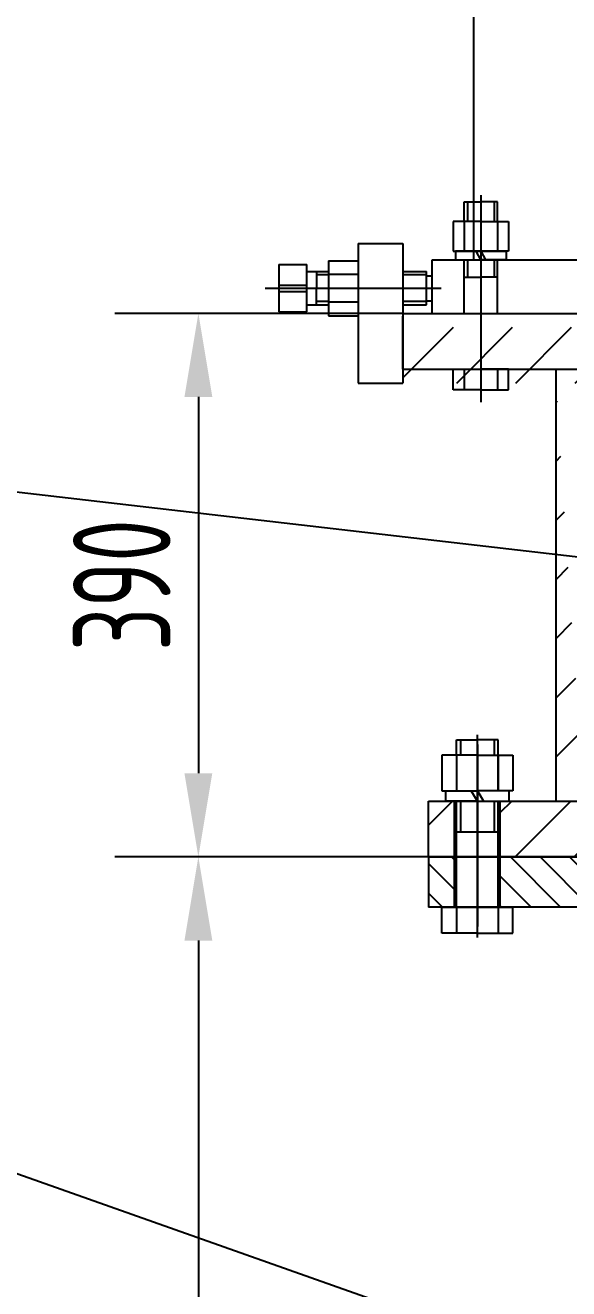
# Model space of a CAD drawing. Header units: millimetres. Extents: x 0 to 8400, y -232 to 5940.
# Drawn here: x 3322 to 3712, y 3362 to 4268 of the extents above; entities that cross this region are included whole.
import ezdxf

# ---------------------------------------------------------------- set-up
doc = ezdxf.new("R2010")
doc.units = ezdxf.units.MM
doc.header["$LTSCALE"] = 200
doc.linetypes.add('G', pattern=[2, 1.25, -0.25, 0.25, -0.25])
doc.linetypes.add('K', pattern=[2.5, 1.25, -0.25, 0.25, -0.25, 0.25, -0.25])
for name, color, linetype in [('01', 7, 'Continuous'), ('02', 1, 'Continuous'), ('05', 4, 'G'), ('07', 6, 'K'), ('08', 1, 'Continuous')]:
    doc.layers.add(name, color=color, linetype=linetype)
doc.styles.get("Standard").update_dxf_attribs({"font": 'isocp', "width": 0.707, "bigfont": 'intecad.shx'})
doc.dimstyles.new('INTE', dxfattribs={"dimscale": 20, "dimtxt": 3.5, "dimasz": 3, "dimexe": 3, "dimexo": 0, "dimgap": 1, "dimtad": 1, "dimdec": 3, "dimdsep": 46, "dimtxsty": 'Standard', "dimcen": 0, "dimclrd": 1, "dimclre": 1, "dimclrt": 3, "dimadec": 4, "dimazin": 0, "dimtfac": 1, "dimtdec": 3, "dimtmove": 0, "dimatfit": 0, "dimfxl": 1, "dimarcsym": 0})

# ---------------------------------------------------------------- blocks, each defined once
blk = doc.blocks.new('01001')
at = {"layer": '02', "linetype": 'Continuous'}
h = blk.add_hatch(dxfattribs=at)
h.set_pattern_fill('_USER', color=1, scale=15, angle=135, style=0, pattern_type=0)
h.set_pattern_definition([(135, (4698.081, -304.572), (-10.6066, -10.6066), [])])
h.paths.add_polyline_path([(8832.36, 3408.96), (8813.86, 3408.96), (8813.86, 3372.96), (8832.36, 3372.96)])
h.paths.add_polyline_path([(8948.46, 3408.96), (8865.36, 3408.96), (8865.36, 3372.96), (8966.36, 3372.96), (8966.36, 3377.96)])
at = {"layer": '01'}
blk.add_line((8988.75, 3408.96), (8813.86, 3408.96), dxfattribs=at)
at = {"layer": '01', "ltscale": 1.2}
for p in [(8813.86, 3408.96), (8966.36, 3372.96)]:
    blk.add_line(p, (8813.86, 3372.96), dxfattribs=at)
at = {"layer": '01', "color": 7, "linetype": 'Continuous', "ltscale": 1.2}
for p, q in [((8832.36, 3372.96), (8832.36, 3408.96)), ((8865.36, 3372.96), (8865.36, 3408.96))]:
    blk.add_line(p, q, dxfattribs=at)
at = {"layer": '05', "ltscale": 1.2}
blk.add_line((8848.86, 3422.24), (8848.86, 3358.97), dxfattribs=at)
blk = doc.blocks.new('*D105')
at = {"layer": '08', "color": 1, "lineweight": -2}
for p, q in [((3669.04, 5405.87), (2646.25, 5405.87)), ((2706.25, 5345.87), (2706.25, 2941.25)), ((3446.28, 2881.25), (2646.25, 2881.25))]:
    blk.add_line(p, q, dxfattribs=at)
at = {"layer": '08', "color": 1}
for points in [[(2696.25, 5345.87), (2716.25, 5345.87), (2706.25, 5405.87)], [(2696.25, 2941.25), (2716.25, 2941.25), (2706.25, 2881.25)]]:
    blk.add_solid(points, dxfattribs=at)
at = {"layer": 'Defpoints', "color": 0}
for p in [(3669.04, 5405.87), (2706.25, 2881.25), (3446.28, 2881.25)]:
    blk.add_point(p, dxfattribs=at)
at = {"layer": '08', "color": 3, "insert": (2651.25, 4143.56), "char_height": 70, "attachment_point": 5, "rotation": 90}
blk.add_mtext('2515', dxfattribs=at)
blk = doc.blocks.new('*D106')
at = {"layer": '08', "color": 1, "lineweight": -2}
for p, q in [((3611.6, 3671.75), (3386.28, 3671.75)), ((3446.28, 3611.75), (3446.28, 2941.25)), ((3774.25, 2881.25), (3386.28, 2881.25))]:
    blk.add_line(p, q, dxfattribs=at)
at = {"layer": '08', "color": 1}
for points in [[(3436.28, 3611.75), (3456.28, 3611.75), (3446.28, 3671.75)], [(3436.28, 2941.25), (3456.28, 2941.25), (3446.28, 2881.25)]]:
    blk.add_solid(points, dxfattribs=at)
at = {"layer": 'Defpoints', "color": 0}
for p in [(3611.6, 3671.75), (3446.28, 2881.25), (3774.25, 2881.25)]:
    blk.add_point(p, dxfattribs=at)
at = {"layer": '08', "color": 3, "insert": (3391.28, 3276.5), "char_height": 70, "attachment_point": 5, "rotation": 90}
blk.add_mtext('790.5', dxfattribs=at)
blk = doc.blocks.new('*D102')
at = {"layer": '08', "color": 1, "lineweight": -2}
for p, q in [((3593.1, 4061.75), (3386.28, 4061.75)), ((3446.28, 4001.75), (3446.28, 3731.75)), ((3541.07, 3671.75), (3386.28, 3671.75))]:
    blk.add_line(p, q, dxfattribs=at)
at = {"layer": '08', "color": 1}
for points in [[(3436.28, 4001.75), (3456.28, 4001.75), (3446.28, 4061.75)], [(3436.28, 3731.75), (3456.28, 3731.75), (3446.28, 3671.75)]]:
    blk.add_solid(points, dxfattribs=at)
at = {"layer": 'Defpoints', "color": 0}
for p in [(3593.1, 4061.75), (3446.28, 3671.75), (3541.07, 3671.75)]:
    blk.add_point(p, dxfattribs=at)
at = {"layer": '08', "color": 3, "insert": (3391.28, 3866.75), "char_height": 70, "attachment_point": 5, "rotation": 90}
blk.add_mtext('390', dxfattribs=at)
blk = doc.blocks.new('*U97')
at = {"layer": '01'}
for p, q in [((-22.75, 7.5), (-22.75, 0)), ((0, 7.5), (-22.75, 7.5)), ((-22.75, 0), (0, 0)), ((0, 0), (-4.33, 7.5)), ((0, 7.5), (4.33, 0)), ((0, 7.5), (22.75, 7.5)), ((22.75, 0), (0, 0)), ((22.75, 7.5), (22.75, 0))]:
    blk.add_line(p, q, dxfattribs=at)
at = {"layer": '05'}
blk.add_line((0, 9.6), (0, -2.1), dxfattribs=at)
blk = doc.blocks.new('*U98')
at = {"layer": '01'}
for p, q in [((-25.6, 0), (-25.6, 25.43)), ((-25.6, 25.43), (0, 25.43)), ((0, 25.43), (0, 0)), ((-25.6, 15), (0, 15)), ((0, -25.43), (0, 0)), ((-25.6, 0), (-25.6, -25.43)), ((-25.6, -15), (0, -15)), ((-25.6, -25.43), (0, -25.43))]:
    blk.add_line(p, q, dxfattribs=at)
at = {"layer": '05'}
blk.add_line((-26.65, 0), (1.05, 0), dxfattribs=at)

msp = doc.modelspace()

# ---------------------------------------------------------------- hatches: boundary and pattern name
at = {"layer": '02'}
h = msp.add_hatch(dxfattribs=at)
h.set_pattern_fill('_USER', color=256, scale=30, angle=45, style=0, pattern_type=0)
h.set_pattern_definition([(45, (1833.553, 2595.263), (-21.2132, 21.2132), [])])
h.paths.add_polyline_path([(4164.0981, 4045.7518), (4191.5981, 4045.7518), (4191.5981, 4051.7518), (4314.0981, 4051.7518), (4314.0981, 4011.7518), (4164.0981, 4011.7518)])
h.paths.add_polyline_path([(4129.0981, 3711.7518), (4281.1767, 3711.7518), (4281.1767, 3671.7518), (4129.0981, 3671.7518)])
h.paths.add_polyline_path([(3663.0981, 3711.7518), (3799.0981, 3711.7518), (3799.0981, 3671.7518), (3663.0981, 3671.7518)])
h.paths.add_polyline_path([(3611.5981, 3711.7518), (3630.0981, 3711.7518), (3630.0981, 3671.7518), (3611.5981, 3671.7518)])
h.paths.add_polyline_path([(3593.0981, 4051.7518), (3593.0981, 4011.7518), (3764.0981, 4011.7518), (3764.0981, 4045.7518), (3736.5981, 4045.7518), (3736.5981, 4051.7518)])
edge = h.paths.add_edge_path()
edge.add_line((4205.0981, 3711.7518), (4205.0981, 4011.7518))
edge.add_line((4225.0981, 3711.7518), (4225.0981, 4011.7518))
edge.add_line((3703.0981, 3711.7518), (3703.0981, 4011.7518))
edge.add_line((3723.0981, 3711.7518), (3723.0981, 4011.7518))

# ---------------------------------------------------------------- linework, layer by layer
for p, q in [((3561.0981, 4111.7518), (3561.0981, 4011.7518)), ((3561.0981, 4111.7518), (3593.0981, 4111.7518)), ((3593.0981, 4111.7518), (3593.0981, 4011.7518)), ((3561.0981, 4011.7518), (3593.0981, 4011.7518))]:
    msp.add_line(p, q)
at = {"layer": '01'}
for p, q in [((3637.0981, 4127.7518), (3637.0981, 4141.7518)), ((3637.0981, 4141.7518), (3649.0981, 4141.7518)), ((3661.0981, 4141.7518), (3649.0981, 4141.7518)), ((3661.0981, 4127.7518), (3661.0981, 4141.7518)), ((3629.3231, 4127.7518), (3629.3231, 4106.2518)), ((3649.0981, 4127.7518), (3629.3231, 4127.7518)), ((3637.0981, 4127.7518), (3637.0981, 4106.2518)), ((3649.0981, 4127.7518), (3668.8731, 4127.7518)), ((3661.0981, 4127.7518), (3661.0981, 4106.2518)), ((3668.8731, 4127.7518), (3668.8731, 4106.2518)), ((3539.5981, 4099.5268), (3561.0981, 4099.5268)), ((3539.5981, 4099.5268), (3539.5981, 4059.9768)), ((3629.3231, 4106.2518), (3649.0981, 4106.2518)), ((3649.0981, 4106.2518), (3630.8481, 4106.2518)), ((3630.8481, 4106.2518), (3630.8481, 4100.2518)), ((3630.8481, 4100.2518), (3649.0981, 4100.2518)), ((3637.0981, 4061.7518), (3637.0981, 4100.2518)), ((3649.0981, 4100.2518), (3645.634, 4106.2518)), ((3649.0981, 4106.2518), (3667.3481, 4106.2518)), ((3649.0981, 4106.2518), (3652.5622, 4100.2518)), ((3668.8731, 4106.2518), (3649.0981, 4106.2518)), ((3667.3481, 4100.2518), (3649.0981, 4100.2518)), ((3661.0981, 4061.7518), (3661.0981, 4100.2518)), ((3667.3481, 4106.2518), (3667.3481, 4100.2518)), ((3504.0981, 4096.7518), (3524.0981, 4096.7518)), ((3504.0981, 4096.7518), (3504.0981, 4062.7518)), ((3524.0981, 4062.7518), (3524.0981, 4096.7518)), ((3524.0981, 4091.7518), (3539.5981, 4091.7518)), ((3531.0981, 4091.7518), (3531.0981, 4079.7518)), ((3561.0981, 4089.6393), (3539.5981, 4089.6393)), ((3593.0981, 4091.7518), (3610.0981, 4091.7518)), ((3610.0981, 4067.7518), (3610.0981, 4091.7518)), ((3610.0981, 4088.7518), (3614.0981, 4088.7518)), ((3614.0981, 4070.7518), (3614.0981, 4088.7518)), ((3504.0981, 4081.9919), (3524.0981, 4081.9919)), ((3531.0981, 4067.7518), (3531.0981, 4079.7518)), ((3637.0981, 4087.7518), (3649.0981, 4087.7518)), ((3661.0981, 4087.7518), (3649.0981, 4087.7518)), ((3504.0981, 4077.5117), (3524.0981, 4077.5117)), ((3610.0981, 4070.7518), (3614.0981, 4070.7518)), ((3504.0981, 4062.7518), (3524.0981, 4062.7518)), ((3524.0981, 4067.7518), (3539.5981, 4067.7518)), ((3561.0981, 4069.8643), (3539.5981, 4069.8643)), ((3593.0981, 4067.7518), (3610.0981, 4067.7518)), ((3539.5981, 4059.9768), (3561.0981, 4059.9768)), ((3593.0981, 4021.7518), (4314.0981, 4021.7518)), ((3629.3231, 4006.7518), (3629.3231, 4021.7518)), ((3629.3231, 4021.7518), (3649.0981, 4021.7518)), ((3637.0981, 4021.7518), (3637.0981, 4006.7518)), ((3668.8731, 4021.7518), (3649.0981, 4021.7518)), ((3661.0981, 4021.7518), (3661.0981, 4006.7518)), ((3668.8731, 4006.7518), (3668.8731, 4021.7518)), ((3649.0981, 4006.7518), (3629.3231, 4006.7518)), ((3649.0981, 4006.7518), (3668.8731, 4006.7518)), ((3631.5981, 3755.7518), (3646.5981, 3755.7518)), ((3631.5981, 3744.8518), (3631.5981, 3755.7518)), ((3661.5981, 3755.7518), (3646.5981, 3755.7518)), ((3661.5981, 3719.2518), (3661.5981, 3755.7518)), ((3611.5981, 3671.7518), (3611.5981, 3711.7518)), ((3611.5981, 3711.7518), (3815.7231, 3711.7518)), ((3631.5981, 3671.7518), (3631.5981, 3711.7518)), ((3661.5981, 3671.7518), (3661.5981, 3711.7518)), ((3631.5981, 3635.7518), (3631.5981, 3671.7518)), ((3661.5981, 3635.7518), (3661.5981, 3671.7518)), ((3621.1731, 3635.7518), (3646.5981, 3635.7518)), ((3621.1731, 3617.0518), (3621.1731, 3635.7518)), ((3631.5981, 3635.7518), (3631.5981, 3617.0518)), ((3672.0231, 3635.7518), (3646.5981, 3635.7518)), ((3661.5981, 3635.7518), (3661.5981, 3617.0518)), ((3672.0231, 3617.0518), (3672.0231, 3635.7518)), ((3646.5981, 3617.0518), (3621.1731, 3617.0518)), ((3646.5981, 3617.0518), (3672.0231, 3617.0518))]:
    msp.add_line(p, q, dxfattribs=at)
at = {"layer": '01', "color": 7, "linetype": 'Continuous'}
for p, q in [((3593.0981, 4061.7518), (3964.0981, 4061.7518)), ((3593.0981, 4021.7518), (3593.0981, 4059.7518)), ((3703.0981, 3711.7518), (3703.0981, 4021.7518)), ((3630.0981, 3671.7518), (3630.0981, 3711.7518)), ((3663.0981, 3671.7518), (3663.0981, 3711.7518)), ((3631.5981, 3689.7518), (3661.5981, 3689.7518)), ((3611.5981, 3671.7518), (3821.0981, 3671.7518)), ((3630.0981, 3635.7518), (3630.0981, 3671.7518)), ((3663.0981, 3635.7518), (3663.0981, 3671.7518)), ((3621.1731, 3635.7518), (3672.0231, 3635.7518))]:
    msp.add_line(p, q, dxfattribs=at)
at = {"layer": '02'}
for p, q in [((3639.4981, 4141.7518), (3639.4981, 4127.7518)), ((3658.6981, 4141.7518), (3658.6981, 4127.7518)), ((3639.4981, 4100.2518), (3639.4981, 4087.7518)), ((3658.6981, 4100.2518), (3658.6981, 4087.7518)), ((3610.0981, 4089.3518), (3593.0981, 4089.3518)), ((3610.0981, 4070.1518), (3593.0981, 4070.1518)), ((3766.0417, 3881.2721), (3067.5744, 3962.0498)), ((3634.5981, 3755.7518), (3634.5981, 3744.8518)), ((3658.5981, 3755.7518), (3658.5981, 3744.8518)), ((3634.5981, 3711.7518), (3634.5981, 3689.7518)), ((3658.5981, 3711.7518), (3658.5981, 3689.7518)), ((3875.8801, 3246.5883), (3067.5744, 3532.1971))]:
    msp.add_line(p, q, dxfattribs=at)
at = {"layer": '02', "color": 1, "linetype": 'Continuous'}
for p, q in [((3539.5981, 4089.3518), (3531.0981, 4089.3518)), ((3539.5981, 4070.1518), (3531.0981, 4070.1518))]:
    msp.add_line(p, q, dxfattribs=at)
at = {"layer": '05'}
for p, q in [((3649.0981, 4146.5062), (3649.0981, 3997.9718)), ((3494.2316, 4079.7518), (3620.7148, 4079.7518)), ((3646.5981, 3613.9868), (3646.5981, 3759.3007)), ((3646.5981, 3752.4257), (3646.5981, 3621.768))]:
    msp.add_line(p, q, dxfattribs=at)
at = {"layer": '07', "color": 6, "linetype": 'K'}
for p, q in [((3644.0093, 4100.2518), (3644.0093, 4702.2518)), ((3614.0981, 4100.2518), (3964.0981, 4100.2518)), ((3614.0981, 4100.2518), (3614.0981, 4100.2518)), ((3614.0981, 4061.7518), (3614.0981, 4100.2518)), ((3614.0981, 4100.2518), (3614.0981, 4100.2518)), ((3614.0981, 4061.7518), (3614.0981, 4100.2518)), ((3630.0981, 3635.7518), (3630.0981, 3671.7518)), ((3663.0981, 3635.7518), (3663.0981, 3671.7518))]:
    msp.add_line(p, q, dxfattribs=at)

# ---------------------------------------------------------------- block references
at = {"layer": '01'}
msp.add_blockref('01001', (-5202.2622, 262.7942), dxfattribs=at)
for name, rotation in [('*U98', 270), ('*U97', 180)]:
    msp.add_blockref(name, (3646.5981, 3719.2518), dxfattribs=dict(at, rotation=rotation))

# ---------------------------------------------------------------- dimensions: what is measured, and where the dimension line sits
at = {"layer": '08'}
dim = msp.add_linear_dim(base=(2706.2541, 2881.2518), p1=(3669.0385, 5405.8652), p2=(3446.2778, 2881.2518), angle=90, text='2515', dimstyle='INTE', dxfattribs=at)
dim.commit()
dim.dimension.update_dxf_attribs({"geometry": '*D105', "text_midpoint": (2706.2541, 4143.5585), "dimtype": 160})
for base, p1, p2, picture, middle in [((3446.2778, 3671.7518), (3593.0981, 4061.7518), (3541.0707, 3671.7518), '*D102', (3391.2778, 3866.7518)), ((3446.2778, 2881.2518), (3611.5981, 3671.7518), (3774.2481, 2881.2518), '*D106', (3391.2778, 3276.5018))]:
    dim = msp.add_linear_dim(base=base, p1=p1, p2=p2, angle=90, dimstyle='INTE', dxfattribs=at)
    dim.commit()
    dim.dimension.update_dxf_attribs({"geometry": picture, "text_midpoint": middle})

doc.saveas('drawing.dxf')
